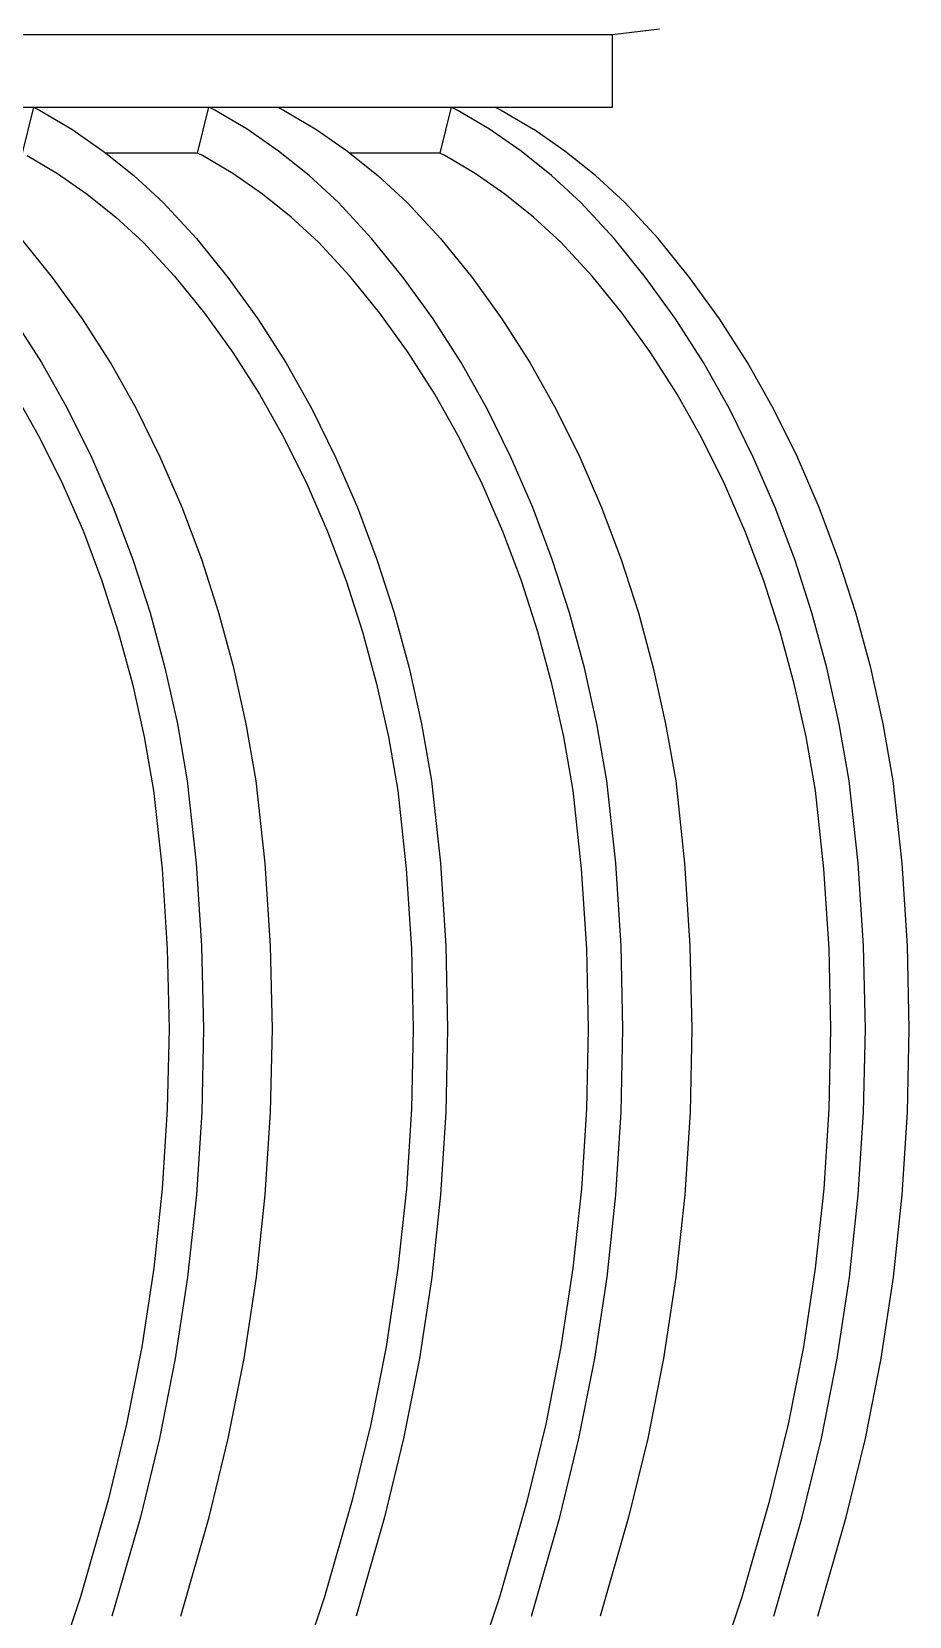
# Model space of a CAD drawing. Extents: x -1563 to 1637, y -685 to 815.
# Drawn here: x 708.5 to 798.6, y 372.3 to 535.1 of the extents above; entities that cross this region are included whole.
import ezdxf

# ---------------------------------------------------------------- set-up
doc = ezdxf.new("R2010")
doc.units = 0
doc.header["$MEASUREMENT"] = 0
doc.layers.get('0').update_dxf_attribs({"linetype": 'CONTINUOUS'})

msp = doc.modelspace()

# ---------------------------------------------------------------- linework, layer by layer
at = {"color": 22}
for p, q in [((662.05, 534.76), (768.12, 534.76)), ((768.12, 534.76), (772.94, 535.36)), ((768.12, 527.3), (768.12, 534.76)), ((690.68, 527.3), (708.67, 527.3)), ((708.67, 527.3), (707.5, 522.59)), ((708.67, 527.3), (709.28, 527)), ((708.67, 527.3), (726.67, 527.3)), ((725.5, 522.59), (726.67, 527.3)), ((727.28, 527), (726.67, 527.3)), ((726.67, 527.3), (733.74, 527.3)), ((733.74, 527.3), (734.35, 527)), ((733.74, 527.3), (751.56, 527.3)), ((751.56, 527.3), (750.39, 522.59)), ((752.17, 527), (751.56, 527.3)), ((751.56, 527.3), (756.07, 527.3)), ((756.07, 527.3), (756.68, 527)), ((756.07, 527.3), (768.12, 527.3)), ((709.28, 527), (712.6, 525.04)), ((730.6, 525.04), (727.28, 527)), ((734.35, 527), (737.67, 525.04)), ((755.49, 525.04), (752.17, 527)), ((756.68, 527), (760, 525.04)), ((712.6, 525.04), (715.83, 522.79)), ((733.83, 522.79), (730.6, 525.04)), ((737.67, 525.04), (740.9, 522.79)), ((758.72, 522.79), (755.49, 525.04)), ((763.23, 522.79), (760, 525.04)), ((715.83, 522.79), (716.09, 522.59)), ((725.5, 522.59), (716.09, 522.59)), ((716.09, 522.59), (718.96, 520.29)), ((726.01, 522.33), (725.5, 522.59)), ((736.96, 520.29), (733.83, 522.79)), ((740.9, 522.79), (741.16, 522.59)), ((750.39, 522.59), (741.16, 522.59)), ((741.16, 522.59), (744.03, 520.29)), ((750.9, 522.33), (750.39, 522.59)), ((761.85, 520.29), (758.72, 522.79)), ((766.36, 520.29), (763.23, 522.79)), ((708.01, 522.33), (711.14, 520.48)), ((729.14, 520.48), (726.01, 522.33)), ((754.02, 520.48), (750.9, 522.33)), ((711.14, 520.48), (714.18, 518.37)), ((718.96, 520.29), (721.97, 517.52)), ((732.18, 518.37), (729.14, 520.48)), ((739.97, 517.52), (736.96, 520.29)), ((744.03, 520.29), (747.04, 517.52)), ((757.07, 518.37), (754.02, 520.48)), ((764.86, 517.52), (761.85, 520.29)), ((769.38, 517.52), (766.36, 520.29)), ((714.18, 518.37), (717.12, 516.01)), ((721.97, 517.52), (725.39, 513.82)), ((735.12, 516.01), (732.18, 518.37)), ((743.38, 513.82), (739.97, 517.52)), ((747.04, 517.52), (750.45, 513.82)), ((760.01, 516.01), (757.07, 518.37)), ((768.27, 513.82), (764.86, 517.52)), ((772.79, 513.82), (769.38, 517.52)), ((717.12, 516.01), (719.93, 513.44)), ((737.93, 513.44), (735.12, 516.01)), ((762.82, 513.44), (760.01, 516.01)), ((710.63, 509.83), (707.39, 513.82)), ((719.93, 513.44), (723.15, 509.94)), ((725.39, 513.82), (728.63, 509.83)), ((741.14, 509.94), (737.93, 513.44)), ((746.63, 509.83), (743.38, 513.82)), ((750.45, 513.82), (753.7, 509.83)), ((766.03, 509.94), (762.82, 513.44)), ((771.51, 509.83), (768.27, 513.82)), ((776.03, 509.83), (772.79, 513.82)), ((713.7, 505.57), (710.63, 509.83)), ((723.15, 509.94), (726.23, 506.16)), ((728.63, 509.83), (731.69, 505.57)), ((744.22, 506.16), (741.14, 509.94)), ((749.69, 505.57), (746.63, 509.83)), ((753.7, 509.83), (756.76, 505.57)), ((769.11, 506.16), (766.03, 509.94)), ((774.58, 505.57), (771.51, 509.83)), ((779.09, 505.57), (776.03, 509.83)), ((726.23, 506.16), (729.14, 502.11)), ((747.13, 502.11), (744.22, 506.16)), ((772.02, 502.11), (769.11, 506.16)), ((706.62, 505.57), (709.5, 501.07)), ((716.57, 501.07), (713.7, 505.57)), ((731.69, 505.57), (734.56, 501.07)), ((752.56, 501.07), (749.69, 505.57)), ((756.76, 505.57), (759.63, 501.07)), ((777.45, 501.07), (774.58, 505.57)), ((781.96, 501.07), (779.09, 505.57)), ((729.14, 502.11), (731.86, 497.83)), ((749.86, 497.83), (747.13, 502.11)), ((774.75, 497.83), (772.02, 502.11)), ((709.5, 501.07), (712.17, 496.33)), ((719.24, 496.33), (716.57, 501.07)), ((734.56, 501.07), (737.23, 496.33)), ((755.23, 496.33), (752.56, 501.07)), ((759.63, 501.07), (762.3, 496.33)), ((780.12, 496.33), (777.45, 501.07)), ((784.63, 496.33), (781.96, 501.07)), ((706.8, 497.83), (709.33, 493.33)), ((731.86, 497.83), (734.4, 493.33)), ((752.4, 493.33), (749.86, 497.83)), ((777.28, 493.33), (774.75, 497.83)), ((712.17, 496.33), (714.62, 491.37)), ((721.69, 491.37), (719.24, 496.33)), ((737.23, 496.33), (739.69, 491.37)), ((757.69, 491.37), (755.23, 496.33)), ((762.3, 496.33), (764.76, 491.37)), ((782.57, 491.37), (780.12, 496.33)), ((787.09, 491.37), (784.63, 496.33)), ((709.33, 493.33), (711.66, 488.62)), ((734.4, 493.33), (736.73, 488.62)), ((754.73, 488.62), (752.4, 493.33)), ((779.62, 488.62), (777.28, 493.33)), ((714.62, 491.37), (716.86, 486.21)), ((723.93, 486.21), (721.69, 491.37)), ((739.69, 491.37), (741.93, 486.21)), ((759.92, 486.21), (757.69, 491.37)), ((764.76, 491.37), (766.99, 486.21)), ((784.81, 486.21), (782.57, 491.37)), ((789.33, 486.21), (787.09, 491.37)), ((711.66, 488.62), (713.79, 483.73)), ((736.73, 488.62), (738.85, 483.73)), ((756.85, 483.73), (754.73, 488.62)), ((781.74, 483.73), (779.62, 488.62)), ((716.86, 486.21), (718.87, 480.87)), ((725.94, 480.87), (723.93, 486.21)), ((741.93, 486.21), (743.93, 480.87)), ((761.93, 480.87), (759.92, 486.21)), ((766.99, 486.21), (769, 480.87)), ((786.82, 480.87), (784.81, 486.21)), ((791.33, 480.87), (789.33, 486.21)), ((713.79, 483.73), (715.69, 478.66)), ((738.85, 483.73), (740.76, 478.66)), ((758.76, 478.66), (756.85, 483.73)), ((783.64, 478.66), (781.74, 483.73)), ((718.87, 480.87), (720.64, 475.37)), ((727.71, 475.37), (725.94, 480.87)), ((743.93, 480.87), (745.7, 475.37)), ((763.7, 475.37), (761.93, 480.87)), ((769, 480.87), (770.77, 475.37)), ((788.59, 475.37), (786.82, 480.87)), ((793.1, 475.37), (791.33, 480.87)), ((715.69, 478.66), (717.37, 473.44)), ((740.76, 478.66), (742.44, 473.44)), ((760.44, 473.44), (758.76, 478.66)), ((785.32, 473.44), (783.64, 478.66)), ((720.64, 475.37), (722.16, 469.73)), ((729.23, 469.73), (727.71, 475.37)), ((745.7, 475.37), (747.23, 469.73)), ((765.23, 469.73), (763.7, 475.37)), ((770.77, 475.37), (772.3, 469.73)), ((790.11, 469.73), (788.59, 475.37)), ((794.63, 469.73), (793.1, 475.37)), ((717.37, 473.44), (718.82, 468.09)), ((742.44, 473.44), (743.89, 468.09)), ((761.88, 468.09), (760.44, 473.44)), ((786.77, 468.09), (785.32, 473.44)), ((722.16, 469.73), (723.44, 463.98)), ((730.51, 463.98), (729.23, 469.73)), ((747.23, 469.73), (748.51, 463.98)), ((766.5, 463.98), (765.23, 469.73)), ((772.3, 469.73), (773.57, 463.98)), ((791.39, 463.98), (790.11, 469.73)), ((795.91, 463.98), (794.63, 469.73)), ((718.82, 468.09), (720.03, 462.63)), ((743.89, 468.09), (745.1, 462.63)), ((763.1, 462.63), (761.88, 468.09)), ((787.99, 462.63), (786.77, 468.09)), ((723.44, 463.98), (724.46, 458.12)), ((731.53, 458.12), (730.51, 463.98)), ((748.51, 463.98), (749.53, 458.12)), ((767.53, 458.12), (766.5, 463.98)), ((773.57, 463.98), (774.6, 458.12)), ((792.42, 458.12), (791.39, 463.98)), ((796.93, 458.12), (795.91, 463.98)), ((720.03, 462.63), (720.99, 457.14)), ((745.1, 462.63), (746.06, 457.14)), ((764.06, 457.14), (763.1, 462.63)), ((788.94, 457.14), (787.99, 462.63)), ((724.46, 458.12), (725.38, 449.68)), ((732.45, 449.68), (731.53, 458.12)), ((749.53, 458.12), (750.44, 449.68)), ((768.44, 449.68), (767.53, 458.12)), ((774.6, 458.12), (775.51, 449.68)), ((793.33, 449.68), (792.42, 458.12)), ((797.84, 449.68), (796.93, 458.12)), ((720.99, 457.14), (721.87, 449.07)), ((746.06, 457.14), (746.93, 449.07)), ((764.93, 449.07), (764.06, 457.14)), ((789.82, 449.07), (788.94, 457.14)), ((725.38, 449.68), (725.93, 441.18)), ((733, 441.18), (732.45, 449.68)), ((750.44, 449.68), (750.99, 441.18)), ((768.99, 441.18), (768.44, 449.68)), ((775.51, 449.68), (776.06, 441.18)), ((793.88, 441.18), (793.33, 449.68)), ((798.4, 441.18), (797.84, 449.68)), ((721.87, 449.07), (722.4, 440.87)), ((746.93, 449.07), (747.46, 440.87)), ((765.46, 440.87), (764.93, 449.07)), ((790.35, 440.87), (789.82, 449.07)), ((725.93, 441.18), (726.11, 432.64)), ((733.19, 432.64), (733, 441.18)), ((750.99, 441.18), (751.18, 432.64)), ((769.18, 432.64), (768.99, 441.18)), ((776.06, 441.18), (776.25, 432.64)), ((794.07, 432.64), (793.88, 441.18)), ((798.58, 432.64), (798.4, 441.18)), ((722.4, 440.87), (722.58, 432.64)), ((747.46, 440.87), (747.64, 432.64)), ((765.64, 432.64), (765.46, 440.87)), ((790.53, 432.64), (790.35, 440.87)), ((722.58, 432.64), (722.4, 424.41)), ((726.11, 432.64), (725.94, 424.11)), ((733.01, 424.11), (733.19, 432.64)), ((747.64, 432.64), (747.47, 424.41)), ((751.18, 432.64), (751, 424.11)), ((765.47, 424.41), (765.64, 432.64)), ((769, 424.11), (769.18, 432.64)), ((776.25, 432.64), (776.07, 424.11)), ((790.36, 424.41), (790.53, 432.64)), ((793.89, 424.11), (794.07, 432.64)), ((798.4, 424.11), (798.58, 432.64)), ((722.4, 424.41), (721.88, 416.21)), ((725.94, 424.11), (725.39, 415.61)), ((732.46, 415.61), (733.01, 424.11)), ((747.47, 424.41), (746.95, 416.21)), ((751, 424.11), (750.46, 415.61)), ((764.95, 416.21), (765.47, 424.41)), ((768.46, 415.61), (769, 424.11)), ((776.07, 424.11), (775.53, 415.61)), ((789.83, 416.21), (790.36, 424.41)), ((793.35, 415.61), (793.89, 424.11)), ((797.86, 415.61), (798.4, 424.11)), ((721.88, 416.21), (721.01, 408.06)), ((725.39, 415.61), (724.49, 407.16)), ((731.56, 407.16), (732.46, 415.61)), ((746.95, 416.21), (746.08, 408.06)), ((750.46, 415.61), (749.55, 407.16)), ((764.07, 408.06), (764.95, 416.21)), ((767.55, 407.16), (768.46, 415.61)), ((775.53, 415.61), (774.62, 407.16)), ((788.96, 408.06), (789.83, 416.21)), ((792.44, 407.16), (793.35, 415.61)), ((796.96, 407.16), (797.86, 415.61)), ((721.01, 408.06), (719.79, 400)), ((724.49, 407.16), (723.22, 398.81)), ((730.29, 398.81), (731.56, 407.16)), ((746.08, 408.06), (744.86, 400)), ((749.55, 407.16), (748.29, 398.81)), ((762.85, 400), (764.07, 408.06)), ((766.29, 398.81), (767.55, 407.16)), ((774.62, 407.16), (773.36, 398.81)), ((787.74, 400), (788.96, 408.06)), ((791.18, 398.81), (792.44, 407.16)), ((795.69, 398.81), (796.96, 407.16)), ((719.79, 400), (718.23, 392.06)), ((723.22, 398.81), (721.6, 390.58)), ((728.67, 390.58), (730.29, 398.81)), ((744.86, 400), (743.29, 392.06)), ((748.29, 398.81), (746.67, 390.58)), ((761.29, 392.06), (762.85, 400)), ((764.67, 390.58), (766.29, 398.81)), ((773.36, 398.81), (771.74, 390.58)), ((786.18, 392.06), (787.74, 400)), ((789.56, 390.58), (791.18, 398.81)), ((794.07, 390.58), (795.69, 398.81)), ((718.23, 392.06), (716.32, 384.25)), ((743.29, 392.06), (741.39, 384.25)), ((759.39, 384.25), (761.29, 392.06)), ((784.28, 384.25), (786.18, 392.06)), ((721.6, 390.58), (719.64, 382.49)), ((726.71, 382.49), (728.67, 390.58)), ((746.67, 390.58), (744.7, 382.49)), ((762.7, 382.49), (764.67, 390.58)), ((771.74, 390.58), (769.77, 382.49)), ((787.59, 382.49), (789.56, 390.58)), ((792.1, 382.49), (794.07, 390.58)), ((716.32, 384.25), (713.48, 374.33)), ((741.39, 384.25), (738.55, 374.33)), ((756.54, 374.33), (759.39, 384.25)), ((781.43, 374.33), (784.28, 384.25)), ((719.64, 382.49), (716.72, 372.32)), ((723.79, 372.32), (726.71, 382.49)), ((744.7, 382.49), (741.79, 372.32)), ((759.78, 372.32), (762.7, 382.49)), ((769.77, 382.49), (766.85, 372.32)), ((784.67, 372.32), (787.59, 382.49)), ((789.19, 372.32), (792.1, 382.49)), ((713.48, 374.33), (710.25, 364.64)), ((738.55, 374.33), (735.32, 364.64)), ((753.31, 364.64), (756.54, 374.33)), ((778.2, 364.64), (781.43, 374.33))]:
    msp.add_line(p, q, dxfattribs=at)

doc.saveas('drawing.dxf')
